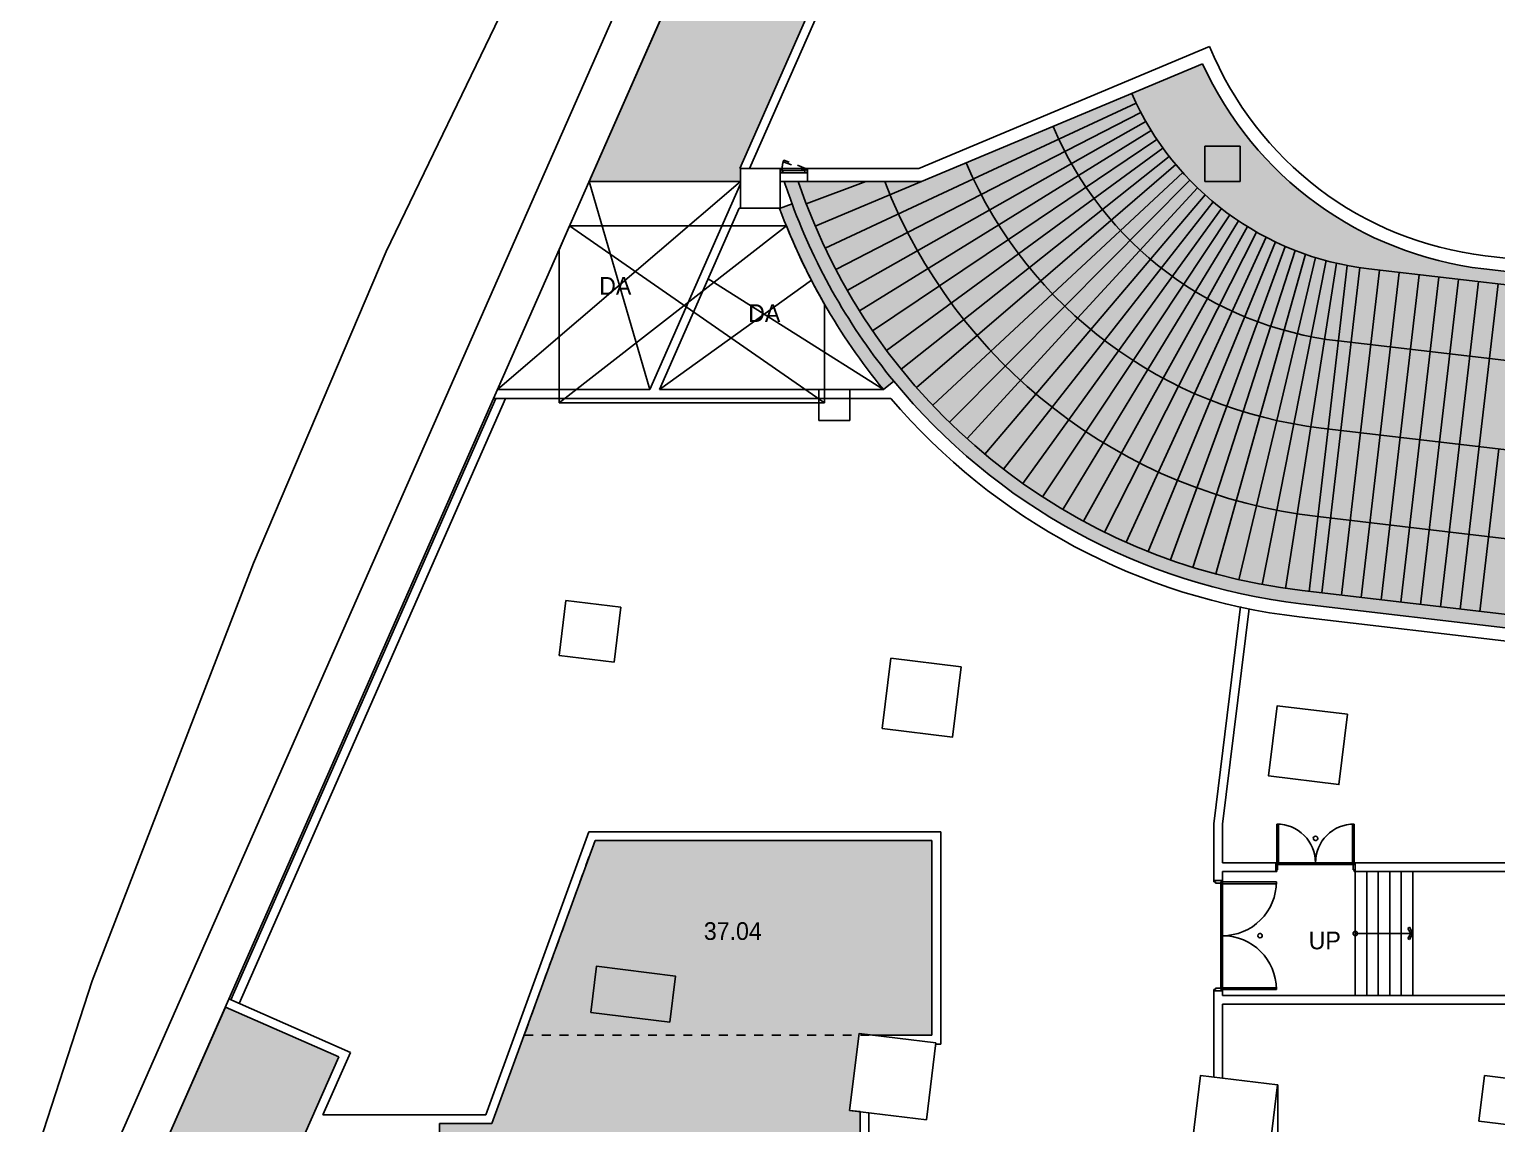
# Model space of a CAD drawing. Header units: millimetres. Extents: x -7718 to 414843, y 91724 to 341395.
# Drawn here: x 80428 to 113598, y 191909 to 216652 of the extents above; entities that cross this region are included whole.
import ezdxf
from ezdxf.enums import TextEntityAlignment as Align

# ---------------------------------------------------------------- set-up
doc = ezdxf.new("R2010")
doc.units = ezdxf.units.MM
doc.header["$LTSCALE"] = 200
doc.header["$MEASUREMENT"] = 0
doc.linetypes.add('HIDDEN', pattern=[2, 1, -1])
doc.layers.add('e-plan', color=9, linetype='CONTINUOUS')
doc.layers.add('sol-252', color=252, linetype='CONTINUOUS')
doc.styles.add('kiahn', font='HY울릉도L.TTF')

msp = doc.modelspace()

# ---------------------------------------------------------------- hatches: boundary and pattern name
at = {"layer": 'sol-252'}
h = msp.add_hatch(color=256, dxfattribs=at)
h.paths.add_polyline_path([(102963.0562434719, 231645.3220634927), (104829.5379008317, 234508.5990248957), (107002.5766170585, 234508.5990248957), (107002.5766170585, 234008.619997013), (107602.5766170399, 234008.6169768075), (107602.5728938618, 233268.963156907), (105476.2181403489, 230007.0556023923)])
h.paths.add_polyline_path([(102853.8378709146, 231477.7770035967), (97533.99390995142, 223316.9378132244), (93080.96598253783, 213208.6344090468), (96502.58101263281, 213208.6344090468), (96502.58321020019, 213508.6090248941), (96491.32702069369, 213508.6090248941), (100180.7639189699, 221883.631182864), (105366.9997677879, 229839.5105424953)])
h = msp.add_hatch(color=256, dxfattribs=at)
h.dxf.hatch_style = 1
edge = h.paths.add_edge_path()
edge.add_line((106950.7644614279, 215874.4817434379), (100594.116742406, 213208.6090248969))
edge.add_line((100594.116742406, 213208.6090248969), (97494.52950728685, 213208.6090248969))
edge.add_arc((110797.9170612989, 217569.7877173744), 13999.99999999866, 198.1504203267147, 200.3228434402318)
edge.add_line((97669.40951287374, 212707.4539617684), (97388.08435112238, 212603.2610955757))
edge.add_arc((110797.9170612969, 217569.7877173957), 14300.00000000401, 200.3228434403197, 219.3194933740789)
edge.add_line((99735.08422525972, 208508.6768780995), (99967.17162741348, 208698.7701124905))
edge.add_arc((110797.9170612954, 217569.7877173887), 13999.99999999894, 219.319493374058, 263.3199392081854)
edge.add_line((109169.3656353205, 203664.831038099), (114182.1366893686, 203077.7342469))
edge.add_arc((112902.568298099, 192152.4102365097), 10999.99999999756, 31.465290245497783, 83.31997974218382, ccw=False)
edge.add_line((122285.0902078114, 197894.2115752634), (123909.3108870648, 198908.5917357194))
edge.add_line((123909.3108870648, 198908.5917357194), (127752.5956189036, 198908.5917357194))
edge.add_line((127752.5956189036, 198908.5917357194), (127752.582654722, 204129.9868830537))
edge.add_line((127752.582654722, 204129.9868830537), (128480.6613989361, 204709.7229623452))
edge.add_arc((115901.8803520554, 194821.635817971), 16000.00000000319, 38.17062746047824, 83.31996143909572)
edge.add_line((117763.0758158453, 210713.0156021707), (113304.9429372773, 211235.1530545956))
edge.add_arc((114235.5414808163, 219180.8428516345), 8000.000000000269, 204.4119990323934, 263.3199555863892, ccw=False)
msp.add_hatch(color=256, dxfattribs=at).paths.add_polyline_path([(93216.04141850781, 198308.5801502388), (90886.63446586218, 191908.5872204086), (89702.57098514226, 191908.5872204086), (89702.57098514226, 190408.5872204095), (89902.57098513108, 190408.5872204095), (89902.57098513108, 188698.2549015085), (99208.11426254746, 187555.6777068103), (99208.11426254746, 192180.1539245165), (98971.27662246313, 192209.2339303918), (99184.54780532059, 193946.1897164086), (99490.85313880083, 193908.5801502351), (100832.6035876089, 193908.5801502351), (100832.6035876126, 198308.5801497769)])
h = msp.add_hatch(color=256, dxfattribs=at)
h.paths.add_polyline_path([(85302.57098513108, 188606.1463973197), (85347.69909888145, 188708.5872204086), (82502.57098510873, 188708.589792621), (82502.59550819558, 179108.5872204086), (82299.58460018423, 179108.5872204086), (82299.58460018423, 169918.5848073784), (85302.57098513108, 169918.5848073784)])
h.paths.add_polyline_path([(87421.60212010157, 193416.3473027541), (84859.20697295305, 194545.1556838705), (82948.81872765359, 190208.5741604954), (86008.49201895681, 190208.5872204086)])

# ---------------------------------------------------------------- linework, layer by layer
at = {"layer": 'e-plan'}
for p, q in [((79188.41999003664, 184152.9726995534), (96651.73416189128, 223794.6977577211)), ((80154.1347808988, 183864.6412992162), (97533.99390995142, 223316.923401185)), ((97533.99390995142, 223316.9378132244), (93080.96598253783, 213208.6344090468)), ((96491.32702069369, 213508.6090248941), (100180.7639189699, 221883.631182864)), ((96491.32702070114, 213508.5946128546), (100180.7639189773, 221883.6167708217)), ((96709.87300725665, 213508.5932099997), (100357.2158685812, 221788.0618995159)), ((92854.88440703973, 220658.4154181267), (88492.38934123516, 211632.6557959375)), ((107108.5798664206, 216265.966839674), (100533.7558869907, 213508.5946128696)), ((107108.5798664206, 216265.966839674), (100533.7558869907, 213508.5946128696)), ((106950.7644614392, 215874.4673313975), (100594.1167424136, 213208.5946128696)), ((106950.7644614392, 215874.4673313975), (100594.1167424136, 213208.5946128696)), ((105448.1563700103, 214986.6170073479), (101768.9031673634, 213271.2960421174)), ((105554.9870928788, 214774.3438463836), (101946.4251036906, 212916.7002521931)), ((105669.2350831592, 214566.068628776), (102137.8005060666, 212569.535311076)), ((105790.7683853471, 214362.0167435288), (102342.7109233626, 212230.3456251352)), ((105919.4507088029, 214162.4105875819), (102560.8162774408, 211899.6613572716)), ((106055.1413675958, 213967.4697056889), (102791.7555470282, 211577.9975521743)), ((106197.6951947325, 213777.4109153777), (103035.1474878007, 211265.8532978623)), ((96502.58321020019, 213508.6090248941), (96491.32702069369, 213508.6090248941)), ((100533.7558869907, 213508.5946128696), (96491.32702070114, 213508.5946128546)), ((96502.58101263281, 213208.6344090468), (96502.58321020019, 213508.6090248941)), ((97402.57661696908, 213508.5946128696), (97402.57661698398, 213308.5946128696)), ((97412.57662415144, 213508.5973312213), (97412.57662415144, 213408.5973313852)), ((97447.57662415144, 213508.5973312213), (97412.57662415144, 213508.5973312213)), ((97412.57662415144, 213408.5973313852), (97447.57662415144, 213408.5973313852)), ((97977.57662415144, 213508.5973312251), (97447.57662415144, 213508.5973312213)), ((97447.57662415144, 213458.5973312213), (97447.57662415144, 213508.5973312213)), ((97462.57662416634, 213458.5973312213), (97447.57662415144, 213458.5973312213)), ((97447.57662415144, 213408.5973313852), (97462.57662416634, 213408.5973313852)), ((97962.57662415144, 213458.5973312251), (97462.57662416634, 213458.5973312213)), ((97462.57662416634, 213408.5973313852), (97462.57662416634, 213458.5973312213)), ((97962.57662415144, 213408.5973313927), (97462.57662416634, 213408.5973313852)), ((97962.57662415144, 213408.5973313927), (97962.57662415144, 213458.5973312251)), ((97962.57662415144, 213458.5973312251), (97977.57662415144, 213458.5973312251)), ((97977.57662415144, 213408.5973313927), (97962.57662415144, 213408.5973313927)), ((97977.57662415144, 213458.5973312251), (97977.57662415144, 213508.5973312251)), ((97977.57662415144, 213508.5973312251), (98012.57662415144, 213508.5973312251)), ((98012.57662415144, 213408.5973313927), (97977.57662415144, 213408.5973313927)), ((98012.57662415144, 213508.5973312251), (98012.57662415144, 213408.5973313927)), ((98022.57661699143, 213508.5946128546), (98022.57661696163, 213208.5946128696)), ((106346.9624327534, 213592.4484145074), (103290.5913868138, 210963.7109249114)), ((106502.7886016482, 213412.7938698857), (103557.6678489113, 210672.0352452128)), ((91010.48724664387, 208508.5908423989), (96502.57475273695, 213208.5946128546)), ((93080.96598253783, 213208.6344090468), (96502.58101263281, 213208.6344090468)), ((96502.57475273695, 213208.5946128546), (93080.97339053091, 213208.5946128696)), ((94452.60261443642, 208508.5908423989), (93080.97339053091, 213208.5946128696)), ((94452.60261443642, 208508.5908423989), (96502.58067151543, 213162.0413061409)), ((97402.57661698398, 213208.5946128696), (98022.57661698398, 213208.5946128994)), ((99339.46397198376, 213208.5946128696), (97991.03845972952, 212704.1941533416)), ((100594.1167424136, 213208.5946128696), (98022.57661696163, 213208.5946128696)), ((100594.1167424136, 213208.5946128696), (98193.37540062901, 212201.7634763449)), ((101768.9031673634, 213271.2960421174), (98415.36489414808, 211707.828079763)), ((106665.0143462681, 213238.6564843386), (103835.9396128097, 210391.2728310853)), ((106833.4752645009, 213070.2430412202), (104124.9523945564, 210121.8513362437)), ((97388.08435113367, 212603.2466835409), (97669.40951288876, 212707.4395497321)), ((101946.4251036906, 212916.7002521931), (98656.64391129848, 211223.1611148148)), ((107008.0017183014, 212907.7579236656), (104424.2357557007, 209864.1788592964)), ((107188.4186293968, 212751.4031079143), (104733.3039943987, 209618.6433508127)), ((94671.1434341782, 208508.5908423989), (96477.32914346096, 212608.5992881834)), ((96502.57661705848, 212608.5992881834), (96477.32914346096, 212608.5992881834, -1.157882700867362e-09)), ((102137.8005060666, 212569.535311076), (98916.81866848108, 210748.5196830212)), ((107374.5452620798, 212601.3781283527), (105051.6570564919, 209385.6120645284)), ((107566.1949947813, 212457.8800133049), (105378.781463992, 209165.4310532092)), ((107763.1750834697, 212321.1031901269), (105714.151259225, 208958.4247095316)), ((102342.7109233552, 212230.3456251352), (99195.46538041171, 210284.6435884266)), ((107965.2864185089, 212191.2393583386), (106057.2289615982, 208764.8953523814)), ((108172.3232783341, 212068.4773299425), (106407.4665348047, 208585.1228581994)), ((88492.38934123516, 211632.6557959375), (85495.42237889767, 204582.6069289224)), ((102560.8162774408, 211899.6613572567), (99492.13106526074, 209832.2541285335)), ((108384.0730821007, 211953.0028358578), (106764.306362223, 208419.3643380135)), ((108600.3161442691, 211844.9982978433), (107127.1822281295, 208267.8538590997)), ((108820.8254341671, 211744.6425654023), (107495.5203021282, 208130.8022118091)), ((109045.3663432562, 211652.1106171041), (107868.7401252576, 208008.3967205166)), ((102791.7555470282, 211577.9975521743), (99806.33440008399, 209392.0529260963)), ((109740.7144789958, 211423.1419332206), (109011.8067360559, 207730.5756852358)), ((109978.8767819443, 211363.5650489359), (109398.6507984662, 207668.1545544296)), ((110219.7767961287, 211312.6158456235), (109787.2719045096, 207619.7881612211)), ((113339.8381965422, 211533.1022659867), (117798.667458322, 211010.8832530259)), ((113339.8381965422, 211533.1022659867), (117798.667458322, 211010.8832530259)), ((98106.53281931963, 210980.481535989), (94671.1434341782, 208508.5908423989)), ((95773.10441247758, 211010.0220600098), (99735.14288967487, 208508.5908423989)), ((103035.1474878007, 211265.8532978623), (100137.5666237586, 208964.720804128)), ((103290.5913868138, 210963.7109249114), (100485.2924856805, 208550.9167058497)), ((110073.8698944562, 207586.2217448681), (110504.6311957279, 211264.1634664416)), ((110520.8149305769, 207533.8754490345), (110951.2178072595, 211208.7568568318)), ((110706.0658333414, 211237.469107303), (117728.184451189, 210415.037110421)), ((110967.75996672, 207481.5291532009), (111398.1628433877, 211156.4105610132)), ((111414.7050028258, 207429.1828573673), (111845.1078795159, 211104.0642651945)), ((111861.6500389391, 207376.8365615337), (112292.0529156142, 211051.7179693758)), ((112308.5950750598, 207324.4902656853), (112738.9979517573, 210999.3716735571)), ((113304.9398040214, 211235.1390095233), (117763.0819817671, 210713.0004679888)), ((113304.9398040214, 211235.1390095233), (117763.0819817671, 210713.0004679888)), ((113304.9406659791, 211235.1389085829), (117763.0819817671, 210713.0004679888)), ((113304.9406659791, 211235.1389085829), (117763.0819817671, 210713.0004679888)), ((103557.6678489113, 210672.0352452128), (100848.9512368107, 208151.2766618758)), ((112755.5401111805, 207272.1439698517), (113185.9429878854, 210947.0253777384)), ((113202.4851473087, 207219.797674033), (113632.8880239838, 210894.6790819346)), ((103835.9396128171, 210391.2728311002), (101227.9576614314, 207766.4128057837)), ((104124.9523945564, 210121.8513362437), (101621.7031461709, 207396.9124401092)), ((104424.2357557007, 209864.1788592964), (102029.5567840302, 207043.3371540337)), ((104733.3039944434, 209618.6433508127), (102450.8665105813, 206706.2219935685)), ((105051.6570564919, 209385.6120645284), (102884.9602693432, 206386.0746859937)), ((110019.9222713077, 209606.2105248898), (117530.4317780324, 208726.5780852317)), ((105378.781463992, 209165.4310531943), (103331.14720371, 206083.3749188214)), ((99735.08422527101, 208508.662466067), (99967.1716274285, 208698.755700457)), ((105714.151259225, 208958.4247095316), (103788.7188726777, 205798.5736743688)), ((106057.2289615982, 208764.8953523814), (104256.9504871854, 205532.0926202565)), ((84985.58214605239, 194708.0304086684), (90977.01817510661, 208308.5908423989)), ((85168.60946911213, 194627.4016358285), (91195.56477968034, 208308.5908423989)), ((99902.02336744603, 208308.5908423989), (90922.38152396318, 208308.5908423989)), ((94452.60261443642, 208508.5908423989), (91010.48724664387, 208508.5908423989)), ((99735.14288967487, 208508.5908423989), (94671.1434341782, 208508.5908423989)), ((106407.4665348047, 208585.1228581994), (104735.1021647715, 205284.3235565453)), ((106764.306362223, 208419.3643380135), (105222.4201991522, 205055.6279194235)), ((107127.1822281295, 208267.8538590997), (105718.1383424812, 204846.3363417118)), ((107495.5203021282, 208130.8022118091), (106221.479097318, 204656.7482700675)), ((107868.7401252576, 208008.3967205166), (106731.6550155991, 204487.131638798)), ((109011.8067360633, 207730.5756852358), (108295.1973905751, 204100.3117626786)), ((109398.6507984885, 207668.1545544296), (108824.6861069762, 204012.6217018395)), ((109787.2719045096, 207619.7881612211), (109356.8688871526, 203944.9067695766)), ((109643.4670176917, 203911.3403364151), (110073.8698944562, 207586.2217448681)), ((110090.4120538348, 203858.9940406113), (110520.8149305769, 207533.8754490345)), ((110537.3570899629, 203806.6477447777), (110967.75996672, 207481.5291532009)), ((110984.3021260762, 203754.301448959), (111414.7050028258, 207429.1828573673)), ((111431.2471621895, 203701.9551531404), (111861.6500389391, 207376.8365615337)), ((111878.1921983251, 203649.6088573217), (112308.5950750598, 207324.4902656853)), ((112325.1372344234, 203597.2625615179), (112755.5401111805, 207272.1439698517)), ((112772.082270559, 203544.9162656992), (113202.4851473087, 207219.797674033)), ((113219.0273066872, 203492.5699698805), (113649.4301834294, 207167.4513781994)), ((109554.6215489322, 205633.365796256), (117065.1313706153, 204753.7333197325)), ((85495.42237889767, 204582.6069289224), (81848.92417974025, 195141.6985555209)), ((109169.3656353169, 203664.8166260599), (114182.1444185042, 203077.7189296364)), ((109169.3656353169, 203664.8166260599), (114182.1444185042, 203077.7189296364)), ((109204.2631658727, 203962.7799834787), (114217.041959297, 203375.6822858482)), ((107202.5763227456, 198691.162090975), (107805.5547029712, 203602.01923846)), ((107202.5763227456, 198691.162090975), (107805.5547029712, 203602.01923846)), ((107402.5763227456, 198678.9295479982), (108001.8018048519, 203559.2218408316)), ((107402.5763227456, 198678.9295479982), (108001.8018048519, 203559.2218408316)), ((109134.4681047612, 203366.8532686561), (114147.2468879783, 202779.7555722176)), ((109134.4681047612, 203366.8532686561), (114147.2468879783, 202779.7555722176)), ((107202.5763227456, 198691.162090975), (107202.5763227605, 197408.5863931357)), ((107202.5763227456, 198691.162090975), (107202.5763227605, 197408.5863931357)), ((90746.59295875963, 192108.5872204035), (93075.99991141644, 198508.5801502495)), ((93075.99991141644, 198508.5801502495), (101032.6035876089, 198508.5801497727)), ((101032.6035876089, 198508.5801497727), (101032.6035876089, 193708.5801502346)), ((107402.5763227456, 198678.9295479982), (107402.5763227531, 197808.5864069193)), ((107402.5763227456, 198678.9295479982), (107402.5763227531, 197808.5864069193)), ((108667.5698979348, 198683.587587316), (108627.5698979369, 198683.5875375963)), ((108667.5698979348, 198683.587587316), (108627.5698979369, 198683.5875375963)), ((108627.5698979369, 198683.5875375963), (108627.5709855212, 197808.5876492522)), ((108627.5698979369, 198683.5875375963), (108627.5709855212, 197808.5876492522)), ((108667.5709855191, 197808.5876989719), (108667.5698979348, 198683.587587316)), ((108667.5709855191, 197808.5876989719), (108667.5698979348, 198683.587587316)), ((110337.5707621999, 197808.5887352548), (110337.5707638628, 198683.5886235978)), ((110337.5707638628, 198683.5886235978), (110377.5707638566, 198683.5886235201)), ((110337.5707621999, 197808.5887352548), (110337.5707638628, 198683.5886235978)), ((110337.5707638628, 198683.5886235978), (110377.5707638566, 198683.5886235201)), ((110377.5707638566, 198683.5886235201), (110377.5707622019, 197808.588735179)), ((110377.5707638566, 198683.5886235201), (110377.5707622019, 197808.588735179)), ((90886.63446585473, 191908.5872204035), (93216.04141851154, 198308.5801502346)), ((93216.04141850781, 198308.5801502388), (90886.63446586218, 191908.5872204086)), ((93216.04141851154, 198308.5801502346), (100832.6035876089, 198308.5801497727)), ((100832.6035876126, 198308.5801497769), (93216.04141850781, 198308.5801502388)), ((100832.6035876089, 198308.5801497727), (100832.6035876089, 193908.5801502346)), ((100832.6035876089, 193908.5801502351), (100832.6035876126, 198308.5801497769)), ((108602.5709854775, 197808.5864068895), (107402.5763227531, 197808.5864069193)), ((108602.5709854775, 197808.5864068895), (107402.5763227531, 197808.5864069193)), ((108602.5709854775, 197808.5864068895), (108602.5709851274, 197608.5864069193)), ((108602.5709854775, 197808.5864068895), (108602.5709851274, 197608.5864069193)), ((108602.5711096192, 197608.5864068931), (108602.5709855221, 197808.5864068897)), ((108602.5709855221, 197808.5864068897), (108627.5709855185, 197808.5864224007)), ((108602.5711096192, 197608.5864068931), (108602.5709855221, 197808.5864068897)), ((108602.5709855221, 197808.5864068897), (108627.5709855185, 197808.5864224007)), ((108627.5709855212, 197808.5876492522), (108667.5709855191, 197808.5876989719)), ((108627.5709855212, 197808.5876492522), (108667.5709855191, 197808.5876989719)), ((108627.5709855185, 197808.5864224007), (110377.5707622045, 197808.5864190904)), ((108627.5709855185, 197808.5864224007), (110377.5707622045, 197808.5864190904)), ((108627.5709855185, 197808.5864224007), (108627.5710103423, 197768.5864224003)), ((108627.5709855185, 197808.5864224007), (108627.5710103423, 197768.5864224003)), ((108627.5710103423, 197768.5864224003), (108647.5710103416, 197768.5864348086)), ((108627.5710103423, 197768.5864224003), (108647.5710103416, 197768.5864348086)), ((110357.5707870219, 197768.5887227676), (108647.5710103414, 197768.5876616953)), ((110357.5707870219, 197768.5887227676), (108647.5710103414, 197768.5876616953)), ((108647.5710103416, 197768.5864348086), (108647.5710848041, 197648.5863789764)), ((108647.5710103416, 197768.5864348086), (108647.5710848041, 197648.5863789764)), ((110377.5707622019, 197808.588735179), (110337.5707621999, 197808.5887352548)), ((110377.5707622019, 197808.588735179), (110337.5707621999, 197808.5887352548)), ((110357.5707870234, 197768.5864348087), (110357.5707125585, 197648.586378975)), ((110357.5707870234, 197768.5864348087), (110357.5707125585, 197648.586378975)), ((110377.5707870256, 197768.5864224014), (110357.5707870234, 197768.5864348087)), ((110377.5707870256, 197768.5864224014), (110357.5707870234, 197768.5864348087)), ((110402.5708118489, 197808.5864068896), (110377.5708118429, 197808.5864224014)), ((110377.5708118429, 197808.5864224014), (110377.5707870256, 197768.5864224014)), ((110402.5708118489, 197808.5864068896), (110377.5708118429, 197808.5864224014)), ((110377.5708118429, 197808.5864224014), (110377.5707870256, 197768.5864224014)), ((110402.570687752, 197608.5864068926), (110402.5708118489, 197808.5864068896)), ((110402.570687752, 197608.5864068926), (110402.5708118489, 197808.5864068896)), ((117801.779622879, 197808.5864069193), (110402.5709851199, 197808.5864069044)), ((110402.5709854626, 197808.5864069044), (110402.5709851199, 197608.5864069044)), ((117801.779622879, 197808.5864069193), (110402.5709851199, 197808.5864069044)), ((110402.5709854626, 197808.5864069044), (110402.5709851199, 197608.5864069044)), ((107202.5763227605, 197408.5863931357), (107402.5763227605, 197408.5863931357)), ((107202.5763227605, 197408.5863931357), (107402.5763227605, 197408.5863931357)), ((107402.5763479398, 197408.586337181), (107202.5763479435, 197408.5863371983)), ((107202.5763479435, 197408.5863371983), (107202.5763479472, 197373.8641149749)), ((107402.5763479398, 197408.586337181), (107202.5763479435, 197408.5863371983)), ((107202.5763479435, 197408.5863371983), (107202.5763479472, 197373.8641149749)), ((107202.5763479472, 197373.8641149749), (107242.5763479249, 197373.86411498)), ((107202.5763479472, 197373.8641149749), (107242.5763479249, 197373.86411498)), ((107242.5763479249, 197373.86411498), (107242.5763479249, 197346.0863371997)), ((107242.5763479249, 197373.86411498), (107242.5763479249, 197346.0863371997)), ((107362.5763479398, 197373.8641149674), (107362.5763477945, 194943.3085594091)), ((107362.5763479398, 197373.8641149674), (107362.5763477945, 194943.3085594091)), ((107362.5763479435, 197346.0863371838), (107362.5763479435, 197373.8641149632)), ((107362.5763479435, 197373.8641149632), (107402.5763479398, 197373.8641149646)), ((107362.5763479435, 197346.0863371838), (107362.5763479435, 197373.8641149632)), ((107362.5763479435, 197373.8641149632), (107402.5763479398, 197373.8641149646)), ((108602.5709851274, 197608.5864069193), (107402.5763227456, 197608.5864069044)), ((107402.5763227456, 197608.5864069044), (107402.5763227605, 197408.5863931357)), ((108602.5709851274, 197608.5864069193), (107402.5763227456, 197608.5864069044)), ((107402.5763227456, 197608.5864069044), (107402.5763227605, 197408.5863931357)), ((107402.5763479398, 197373.8641149646), (107402.5763479398, 197408.586337181)), ((107402.5763479398, 197373.8641149646), (107402.5763479398, 197408.586337181)), ((107402.5763479398, 197373.8641149646), (107402.5763477982, 194943.3085594072)), ((107402.5763479398, 197373.8641149646), (107402.5763477982, 194943.3085594072)), ((107402.584319506, 197333.8637449627), (107402.5763478653, 197373.8641149562)), ((107402.5763478653, 197373.8641149562), (108617.8541256265, 197373.8641149199)), ((107402.584319506, 197333.8637449627), (107402.5763478653, 197373.8641149562)), ((107402.5763478653, 197373.8641149562), (108617.8541256265, 197373.8641149199)), ((108627.5709855517, 197608.5863913831), (108602.5711096192, 197608.5864068931)), ((108627.5709855517, 197608.5863913831), (108602.5711096192, 197608.5864068931)), ((108617.8541256265, 197373.8641149199), (108617.8620971889, 197333.8641157139)), ((108617.8541256265, 197373.8641149199), (108617.8620971889, 197333.8641157139)), ((108647.5710103747, 197648.586378975), (108627.5710103725, 197648.5863913822)), ((108627.5710103725, 197648.5863913822), (108627.5709855517, 197608.5863913831)), ((108647.5710103747, 197648.586378975), (108627.5710103725, 197648.5863913822)), ((108627.5710103725, 197648.5863913822), (108627.5709855517, 197608.5863913831)), ((110357.5707869915, 197648.5863789755), (110377.5707869903, 197648.586391382)), ((110357.5707869915, 197648.5863789755), (110377.5707869903, 197648.586391382)), ((110377.5707869903, 197648.586391382), (110377.5708118146, 197608.5863913834)), ((110377.5707869903, 197648.586391382), (110377.5708118146, 197608.5863913834)), ((110377.5708118146, 197608.5863913834), (110402.570687752, 197608.5864068926)), ((110377.5708118146, 197608.5863913834), (110402.570687752, 197608.5864068926)), ((117801.7796229013, 197608.5864069044), (110402.5709854775, 197608.5864069044)), ((110402.5709855297, 194808.5863931357), (110402.570985552, 197608.5864069044)), ((117801.7796229013, 197608.5864069044), (110402.5709854775, 197608.5864069044)), ((110402.5709855297, 194808.5863931357), (110402.570985552, 197608.5864069044)), ((110662.5709855371, 194808.5863931208), (110662.5709855446, 197608.5864069193)), ((110662.5709855371, 194808.5863931208), (110662.5709855446, 197608.5864069193)), ((110922.570985552, 194808.5863931208), (110922.5709855371, 197608.5864069193)), ((110922.570985552, 194808.5863931208), (110922.5709855371, 197608.5864069193)), ((111182.5709855446, 194808.5863931357), (111182.5709855371, 197608.5864069193)), ((111182.5709855446, 194808.5863931357), (111182.5709855371, 197608.5864069193)), ((111182.5709855446, 194808.5863931357), (111182.5709855371, 197608.5864069193)), ((111182.5709855446, 194808.5863931357), (111182.5709855371, 197608.5864069193)), ((111442.5709855371, 194808.5863931357), (111442.5709855371, 197608.5864069193)), ((111442.5709855371, 194808.5863931357), (111442.5709855371, 197608.5864069193)), ((111442.5709855371, 194808.5863931357), (111442.5709855371, 197608.5864069193)), ((111442.5709855371, 194808.5863931357), (111442.5709855371, 197608.5864069193)), ((111702.5709855371, 194808.5863931357), (111702.570985552, 197608.5864069044)), ((111702.5709855371, 194808.5863931357), (111702.570985552, 197608.5864069044)), ((111702.5709855371, 194808.5863931357), (111702.570985552, 197608.5864069044)), ((111702.5709855371, 194808.5863931357), (111702.570985552, 197608.5864069044)), ((107242.5763479249, 197346.0863371959), (107362.5763479435, 197346.0863371838)), ((107242.5763479249, 197346.0863371959), (107362.5763479435, 197346.0863371838)), ((108617.8620971889, 197333.8641157139), (107402.584319506, 197333.8637449627)), ((108617.8620971889, 197333.8641157139), (107402.584319506, 197333.8637449627)), ((110402.570985552, 196208.5864000201), (111702.5709855371, 196208.5864000201)), ((110402.570985552, 196208.5864000201), (111702.5709855371, 196208.5864000201)), ((111625.2528298908, 196347.893172416), (111591.7515265458, 196324.7495705216)), ((111625.2528298908, 196347.893172416), (111591.7515265458, 196324.7495705216)), ((111591.7515265458, 196324.7495705216), (111658.1304811129, 196208.5864000201)), ((111591.7515265458, 196324.7495705216), (111658.1304811129, 196208.5864000201)), ((111658.1304811129, 196208.5864000201), (111591.7515265458, 196092.4232295334)), ((111658.1304811129, 196208.5864000201), (111591.7515265458, 196092.4232295334)), ((111591.7515265458, 196092.4232295334), (111625.2528298908, 196073.2796276092)), ((111591.7515265458, 196092.4232295334), (111625.2528298908, 196073.2796276092)), ((111702.5709855371, 196208.5864000201), (111625.2528298908, 196347.893172416)), ((111702.5709855371, 196208.5864000201), (111625.2528298908, 196347.893172416)), ((111625.2528298908, 196073.2796276092), (111702.5709855371, 196208.5864000201)), ((111625.2528298908, 196073.2796276092), (111702.5709855371, 196208.5864000201)), ((81848.92417974025, 195141.6985555209), (78831.89053872228, 185846.9899522319)), ((87685.25821599003, 193518.7458529799), (84939.83574579295, 194728.1830069452)), ((107202.5763478057, 194908.5863371876), (107202.5763478094, 194943.3085594119)), ((107202.5763478094, 194943.3085594119), (107242.576347787, 194943.3085594026)), ((107202.5763478057, 194908.5863371876), (107202.5763478094, 194943.3085594119)), ((107202.5763478094, 194943.3085594119), (107242.576347787, 194943.3085594026)), ((107202.5763224774, 194908.5863931506), (107402.576322619, 194908.5863931357)), ((107202.5763224774, 194908.5863931506), (107202.5763224923, 192961.6945959806)), ((107202.5763224774, 194908.5863931506), (107402.576322619, 194908.5863931357)), ((107202.5763224774, 194908.5863931506), (107202.5763224923, 192961.6945959806)), ((107402.576347802, 194908.5863371834), (107202.5763478057, 194908.5863371876)), ((107402.576347802, 194908.5863371834), (107202.5763478057, 194908.5863371876)), ((107242.5763477908, 194971.0863371857), (107362.5763478131, 194971.0863371857)), ((107242.576347787, 194943.3085594026), (107242.5763477908, 194971.0863371829)), ((107242.5763477908, 194971.0863371857), (107362.5763478131, 194971.0863371857)), ((107242.576347787, 194943.3085594026), (107242.5763477908, 194971.0863371829)), ((107362.5763478131, 194971.0863371857), (107362.5763478057, 194943.3085594054)), ((107362.5763478131, 194971.0863371857), (107362.5763478057, 194943.3085594054)), ((107362.5763478057, 194943.3085594054), (107402.5763478057, 194943.3085593993)), ((107362.5763478057, 194943.3085594054), (107402.5763478057, 194943.3085593993)), ((107402.5843193681, 194983.3089294087), (107402.5763477237, 194943.3085594166)), ((107402.5843193681, 194983.3089294087), (107402.5763477237, 194943.3085594166)), ((107402.5763478057, 194943.3085593993), (107402.576347802, 194908.5863371834)), ((107402.5763477237, 194943.3085594166), (108617.8541254887, 194943.3085593113)), ((107402.5763478057, 194943.3085593993), (107402.576347802, 194908.5863371834)), ((107402.5763477237, 194943.3085594166), (108617.8541254887, 194943.3085593113)), ((107402.576322619, 194908.5863931357), (107402.5763226264, 194808.5863931208)), ((107402.576322619, 194908.5863931357), (107402.5763226264, 194808.5863931208)), ((115192.5591887647, 194808.5863931208), (107402.5763226264, 194808.5863931208)), ((115192.5591887647, 194808.5863931208), (107402.5763226264, 194808.5863931208)), ((108617.8620970586, 194983.3085585169), (107402.5843193681, 194983.3089294087)), ((108617.8620970586, 194983.3085585169), (107402.5843193681, 194983.3089294087)), ((108617.8541254887, 194943.3085593113), (108617.8620970586, 194983.3085585169)), ((108617.8541254887, 194943.3085593113), (108617.8620970586, 194983.3085585169)), ((84859.20697295305, 194545.1556838705), (82288.0327794255, 188708.5899865801)), ((87421.60212009039, 193416.3473027676), (84859.20697295305, 194545.155683878)), ((87421.60212010157, 193416.3473027541), (84859.20697295305, 194545.1556838705)), ((115192.5591887498, 194608.5863931506), (107402.5763226264, 194608.5863931357)), ((107402.5763226264, 194608.5863931357), (107402.5763226339, 192937.1376835733)), ((115192.5591887498, 194608.5863931506), (107402.5763226264, 194608.5863931357)), ((107402.5763226264, 194608.5863931357), (107402.5763226339, 192937.1376835733)), ((98971.27662246313, 192209.2339303918), (99184.54780532059, 193946.1897164086)), ((99184.54780532059, 193946.1897164086), (99490.85313880083, 193908.5801502351)), ((100832.6035876089, 193908.5801502346), (99490.85313878593, 193908.5801502346)), ((99490.85313880083, 193908.5801502351), (100832.6035876089, 193908.5801502351)), ((85302.57098513108, 188606.1463973197), (87421.60212010157, 193416.3473027541)), ((86008.49201896426, 190208.5872204035), (87421.60212009039, 193416.3473027676)), ((87064.04298893746, 192108.5872204035), (87685.25821599003, 193518.7458529799)), ((101032.6035876089, 193708.5801502346), (100918.5153809899, 193708.5801502346)), ((108652.560605947, 192783.6552397042), (108643.4850500935, 192784.7695778637)), ((108652.560605947, 192783.6552397042), (108643.4850500935, 192784.7695778637)), ((108652.5763226264, 186390.0885030805), (108652.5763226264, 192783.6552397042)), ((90746.59295875963, 192108.5872204035), (87064.04298893746, 192108.5872204035)), ((99208.11426254746, 192180.1539245165), (98971.27662246313, 192209.2339303918)), ((99208.11426253256, 192180.1539245277), (99208.11426253256, 187555.8222859084)), ((99208.11426254746, 187555.6777068103), (99208.11426254746, 192180.1539245165)), ((99408.11426254001, 192155.5970121353), (99408.11426254746, 187531.1207450359)), ((90886.63446586218, 191908.5872204086), (89702.57098514226, 191908.5872204086)), ((89702.57098514226, 191908.5872204086), (89702.57098514226, 190408.5872204095))]:
    msp.add_line(p, q, dxfattribs=at)
at = {"layer": 'e-plan', "ltscale": 0.5}
for p, q in [((107002.5766171293, 214008.605584988), (107802.5766171293, 214008.605584988)), ((107002.5766171293, 213208.605584988), (107002.5766171293, 214008.605584988)), ((107802.5766171293, 214008.605584988), (107802.5766171293, 213208.605584988)), ((96502.58321029332, 213508.605584988), (96502.57661706966, 212608.6116631614)), ((97402.57661706966, 213508.605584988), (96502.58321029332, 213508.605584988)), ((97402.570023846, 212608.6116631614), (97402.57661706966, 213508.605584988)), ((107802.5766171293, 213208.605584988), (107002.5766171293, 213208.605584988)), ((96502.57661706966, 212608.6116631614), (97402.570023846, 212608.6116631614)), ((98277.57746487495, 208508.5858575354), (98977.57746487495, 208508.5858575354)), ((98277.57746487495, 207808.5858575354), (98277.57746487495, 208508.5858575354)), ((98977.57746487495, 208508.5858575354), (98977.57746487495, 207808.5858575354)), ((98977.57746487495, 207808.5858575354), (98277.57746487495, 207808.5858575354))]:
    msp.add_line(p, q, dxfattribs=at)
at = {"layer": 'e-plan', "linetype": 'HIDDEN'}
for p, q in [((97480.77734350797, 213693.2333920962), (97468.20087961492, 213655.216173052)), ((97468.20087961492, 213655.216173052), (97963.25918389496, 213471.2474870785)), ((97977.57662437495, 213508.5973317727), (97480.77734350797, 213693.2333920962)), ((97963.25918389496, 213471.2474870785), (97977.57662437495, 213508.5973317727)), ((93216.0141492748, 198308.5945622652), (91614.54510015633, 193908.5945622652)), ((100832.5763183722, 198308.5945618182), (93216.0141492748, 198308.5945622652)), ((100832.576318171, 193908.5945622652), (100832.5763183722, 198308.5945618182)), ((91614.54510015633, 193908.5945622652), (100832.576318171, 193908.5945622652))]:
    msp.add_line(p, q, dxfattribs=at)
at = {"layer": 'e-plan', "ltscale": 0.7}
for p, q in [((92402.57632262644, 208208.5810158878), (97540.93334570166, 212208.5810158878)), ((92640.4387873077, 212208.5810158729), (92402.57632261899, 211668.6331953584)), ((98402.57632260409, 208208.5810158878), (92640.4387873077, 212208.5810158729)), ((97540.93334570166, 212208.5810158878), (92640.4387873077, 212208.5810158729)), ((92402.57632261899, 211668.6331953584), (92402.57632262644, 208208.5810158878)), ((98402.57632260409, 208208.5810158878), (98402.57632261154, 210439.1682838827)), ((92402.57632262644, 208208.5810158878), (98402.57632260409, 208208.5810158878))]:
    msp.add_line(p, q, dxfattribs=at)
at = {"layer": 'e-plan', "linetype": 'Continuous'}
for p, q in [((109273.6964634919, 211567.5732264697), (108246.255595062, 207900.8010982304)), ((109505.565379616, 211491.1965922146), (108627.4759479054, 207808.1553444742)), ((108246.2555950993, 207900.8010982304), (107247.8700018042, 204337.7225997626)), ((108627.4759479054, 207808.1553444742), (107769.3206184843, 204208.7253080487)), ((117297.7816216463, 206740.1556969314), (109634.6661201977, 207637.6613825142))]:
    msp.add_line(p, q, dxfattribs=at)
at = {"layer": 'e-plan', "ltscale": 0.5}
msp.add_lwpolyline([(92405.98425012594, 202496.0181021418), (93646.66677902394, 202343.6801145549), (93799.00476661837, 203584.3626434624), (92558.32223772025, 203736.7006310474)], close=True, dxfattribs=at)
at = {"layer": 'e-plan'}
for points in [[(101492.116682922, 202236.7614252411), (99904.04288792005, 202431.7527625684), (99709.05155059462, 200843.6789675679), (101297.1253455929, 200648.6876302406)], [(110226.5225554234, 201164.3090699415), (108638.4487604252, 201359.3004072683), (108443.4574230961, 199771.2266122678), (110031.531218098, 199576.2352749405)], [(93117.57079588389, 194424.1294225773), (94904.15381986788, 194204.7642056032), (95032.11686310312, 195246.9376362592), (93245.53383911913, 195466.3028532334)], [(113197.3884642511, 191963.6705635309), (114874.7907431698, 191757.7055308621), (115001.5384555808, 192789.9530871201), (113324.1361766621, 192995.918119787)]]:
    msp.add_lwpolyline(points, close=True, dxfattribs=at)
for points in [[(100921.5037353984, 193732.9183435251), (99184.54780531442, 193946.1897164087), (98971.27662245696, 192209.233930392), (100708.232382772, 191995.9625783514), (100921.5037353984, 193732.9183435242)], [(108643.5130810863, 192784.7699283159), (106906.5571510023, 192998.0413011995), (106693.2859681449, 191261.0855151827), (108430.24172846, 191047.8141631421), (108643.5130810863, 192784.769928315)]]:
    msp.add_lwpolyline(points, dxfattribs=at)
msp.add_circle((110402.570985552, 196208.5864000201), 49.99999999999994, dxfattribs=at)
msp.add_circle((110402.570985552, 196208.5864000201), 49.99999999999994, dxfattribs=at)
for centre, radius, start, end in [((114235.5414808356, 219180.8284395962), 7700, 202.2441088453127, 263.319938726974), ((114235.5414808356, 219180.8284395962), 7700, 202.2441088453127, 263.319938726974), ((114235.5414808356, 219180.8284395962), 8000, 204.4119987435473, 263.319938726974), ((114235.5414808356, 219180.8284395962), 8000, 204.4119987435473, 263.319938726974), ((111485.4440157899, 217891.9840895563), 6700, 203.6652101328442, 263.319938726974), ((110950.5230861121, 217551.9000559031), 8000, 202.7523706138084, 263.319938726974), ((110797.9170613104, 217569.7733053594), 14000, 198.1504205474848, 200.3228438617785), ((110797.9170613104, 217569.7733053594), 13700, 198.5622145480092, 263.319938726974), ((110950.5227711984, 217551.9000927984), 12000, 201.2195158996113, 263.319938726974), ((110797.9170613104, 217569.7733053594), 14000, 200.3228438617785, 219.3194936492272), ((110797.9170613104, 217569.7733053594), 14300, 200.3228438617785, 219.3194936492272), ((110797.9170613104, 217569.7733053594), 14000, 219.3194936492272, 263.319938726974), ((110797.9170613104, 217569.7733053594), 14300, 220.3635271268238, 263.319938726974), ((108627.5709855204, 197808.5876492486), 874.9998883434648, 359.9999196035375, 90.00007139015108), ((108627.5709855204, 197808.5876492486), 874.9998883434648, 359.9999196035375, 90.00007139015108), ((109502.5709866635, 198358.5864118533), 50.00000000192001, 149.9999998954399, 329.9999998954182), ((109502.5709866635, 198358.5864118533), 50.00000000192001, 149.9999998954399, 329.9999998954182), ((109502.5709866635, 198358.5864118533), 50.00000000193457, 329.9999998954182, 149.9999998954399), ((109502.5709866635, 198358.5864118533), 50.00000000193457, 329.9999998954182, 149.9999998954399), ((110377.5707622019, 197808.588735179), 874.9998883434648, 90, 180.0001515781727), ((110377.5707622019, 197808.588735179), 874.9998883434648, 90, 180.0001515781727), ((107402.5763479398, 197373.8641149516), 1215.277777766471, 270, 6.670106611340577e-09), ((107402.5763479398, 197373.8641149516), 1215.277777766471, 270, 6.670106611340577e-09), ((107402.5763477237, 194943.3085594161), 1215.277777766471, 6.670106611340577e-09, 90), ((107402.5763477237, 194943.3085594161), 1215.277777766471, 6.670106611340577e-09, 90), ((108247.780324394, 196158.5863371857), 49.99999999988169, 119.9999999994034, 299.9999999994034), ((108247.780324394, 196158.5863371857), 49.99999999988169, 119.9999999994034, 299.9999999994034), ((108247.780324394, 196158.5863371857), 49.99999999988169, 299.9999999994034, 119.9999999994034), ((108247.780324394, 196158.5863371857), 49.99999999988169, 299.9999999994034, 119.9999999994034)]:
    msp.add_arc(centre, radius, start, end, dxfattribs=at)
at = {"layer": 'e-plan', "linetype": 'HIDDEN'}
msp.add_arc((97977.57662437495, 213508.5973317727), 530.0000002235174, 159.6123548073755, 180, dxfattribs=at)
at = {"layer": 'e-plan', "linetype": 'Continuous'}
msp.add_arc((110797.9171387254, 217569.7732963127), 10000.00000001627, 203.1938019285741, 263.3199392104749, dxfattribs=at)
at = {"layer": 'e-plan', "ltscale": 0.7}
msp.add_arc((110797.9170613961, 217569.7733053582), 14300.00000010014, 202.018660888625, 209.9103089224792, dxfattribs=at)

# ---------------------------------------------------------------- texts
at = {"layer": 'e-plan', "style": 'kiahn'}
for p in [(93673.37983779248, 210852.6082209229), (97040.48328925308, 210236.2568614959)]:
    msp.add_text('DA', height=400, dxfattribs=at).set_placement(p, align=Align.MIDDLE_CENTER)
msp.add_text('37.04', height=400, dxfattribs=at).set_placement((96985.35816336807, 196063.2694379567), align=Align.RIGHT)
msp.add_text('UP', height=400, dxfattribs=at).set_placement((109712.5775477701, 195851.301126185), align=Align.CENTER)
msp.add_text('UP', height=400, dxfattribs=at).set_placement((109712.5775477701, 195851.301126185), align=Align.CENTER)

doc.saveas('drawing.dxf')
